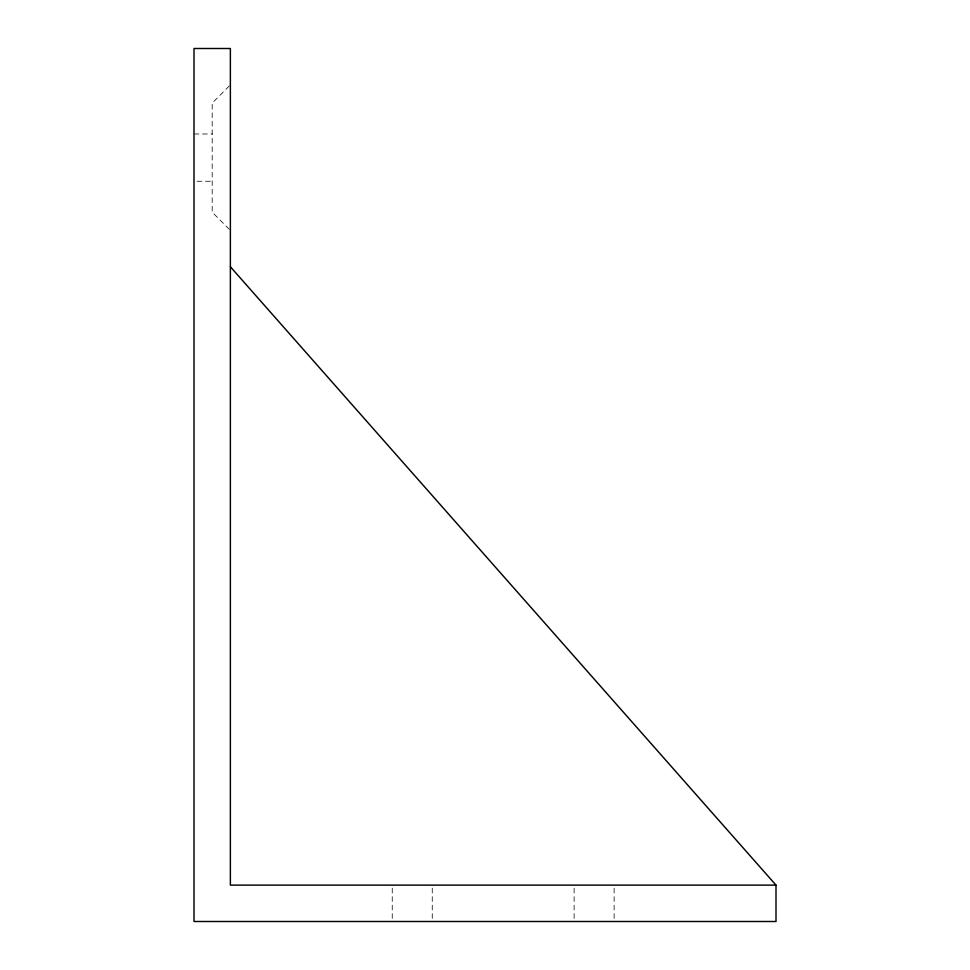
<?xml version="1.0" encoding="UTF-8"?>
<svg xmlns="http://www.w3.org/2000/svg" width="970" height="970" viewBox="0 0 970 970"><rect width="100%" height="100%" fill="white"/><g stroke="black" fill="none" stroke-linecap="round" stroke-linejoin="round"><path stroke-width="0.73" stroke-dasharray="4.85 3.64" d="M229.308 85.942L212.187 103.062L212.187 212.187L229.308 229.308M194 133.981L212.187 133.981M197.031 181.269L212.187 181.269M614.131 888.156L614.131 921.5M574.119 888.156L574.119 921.5M432.256 888.156L432.256 921.5M392.244 888.156L392.244 921.5"/><path stroke-width="1.45" d="M776 885.125L230.375 885.125L230.375 48.5L194 48.5L194 921.5L776 921.5L776 885.125L230.375 266.75"/></g></svg>
